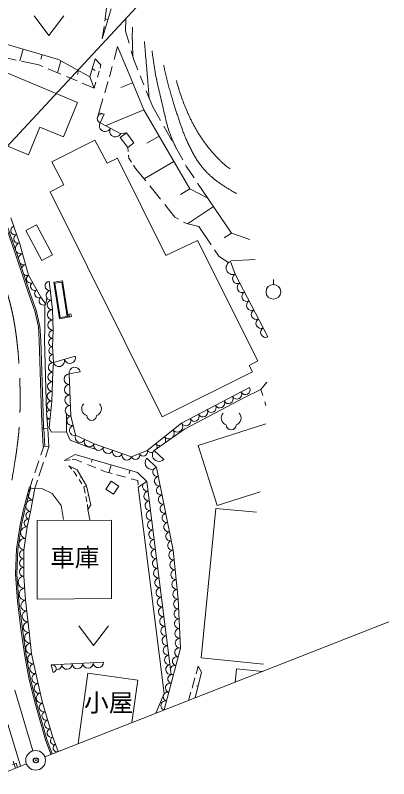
# Model space of a CAD drawing. Units: millimetres, scale not verified. Extents: x 40000 to 680000, y 20000 to 380000.
# Drawn here: x 422020 to 459996, y 237789 to 315458 of the extents above; entities that cross this region are included whole.
import ezdxf
from ezdxf.enums import TextEntityAlignment as Align

# ---------------------------------------------------------------- set-up
doc = ezdxf.new("R2010")
doc.units = ezdxf.units.MM
doc.header["$LTSCALE"] = 1000
doc.header["$PDMODE"] = 32
doc.header["$PDSIZE"] = 500
doc.linetypes.add('CHAIN', pattern=[18.5, 12, -1.5, 3.5, -1.5])
for name, color, linetype, lineweight in [('M-BGD', 7, 'Continuous', 13), ('M-BMK', 2, 'CHAIN', 13), ('M-BMK-SRVR', 3, 'Continuous', 13), ('M-STR-HTXT', 7, 'Continuous', 13), ('M-STR-STRC', 7, 'Continuous', 13)]:
    doc.layers.add(name, color=color, linetype=linetype, lineweight=lineweight)
doc.layers.add('M-OTRS', color=6, linetype='Continuous')
doc.styles.add('ＭＳ ゴシック', font='')
doc.styles.get('ＭＳ ゴシック').set_extended_font_data('MS Gothic')

msp = doc.modelspace()

# ---------------------------------------------------------------- linework, layer by layer
at = {"layer": 'M-BGD'}
for p, q in [((431769, 316117), (430868, 313074)), ((431308, 316183), (431119, 314846)), ((423941, 315387), (425441, 313387)), ((425441, 313387), (426941, 315387)), ((431156, 315108), (431445, 315023)), ((433244, 313829), (433258, 315089)), ((431043, 314311), (430868, 313074)), ((431190, 314160), (431138, 314175)), ((433596, 312614), (433244, 313829)), ((426420, 310955), (418977, 313114)), ((432414, 312273), (432063, 310960)), ((433597, 309450), (432414, 312273)), ((422838, 311994), (422497, 310820)), ((434083, 310936), (433818, 311848)), ((417861, 310971), (428358, 306595)), ((422114, 310902), (420936, 311154)), ((424429, 310406), (422643, 310788)), ((424759, 311437), (424627, 310981)), ((426312, 309613), (426662, 310820)), ((429612, 309182), (426420, 310955)), ((430139, 311034), (429612, 309182)), ((430139, 311034), (430736, 310404)), ((434083, 310936), (434487, 309924)), ((424429, 310406), (424838, 310234)), ((425360, 310014), (426653, 309470)), ((430140, 309839), (429852, 310028)), ((430736, 310404), (430636, 310068)), ((431875, 310257), (431589, 309191)), ((427242, 309222), (428304, 308775)), ((428457, 309823), (428331, 309433)), ((430035, 308046), (429612, 309182)), ((430553, 309787), (430370, 309175)), ((433597, 309450), (435089, 305823)), ((434731, 309313), (435109, 308366)), ((428836, 308551), (430035, 308046)), ((430215, 308651), (430035, 308046)), ((431448, 308663), (431112, 307551)), ((431457, 308696), (431448, 308663)), ((433948, 308597), (432747, 308103)), ((435340, 307786), (435968, 306212)), ((430935, 306966), (430501, 305528)), ((428358, 306595), (426910, 303082)), ((435968, 306212), (436797, 304744)), ((423351, 301271), (412913, 305575)), ((430440, 305227), (430501, 305528)), ((430501, 305528), (431061, 305394)), ((431061, 305394), (430636, 304501)), ((431061, 305394), (430672, 304567)), ((431250, 304244), (435089, 305823)), ((435089, 305823), (439786, 297797)), ((430636, 304501), (432748, 303407)), ((424506, 304072), (423351, 301271)), ((426910, 303082), (424506, 304072)), ((437113, 304184), (437931, 302734)), ((433320, 303495), (432681, 303013)), ((432681, 303013), (433451, 301994)), ((432748, 303407), (433320, 303495)), ((434089, 302477), (433320, 303495)), ((436641, 303172), (435385, 302437)), ((430114, 302746), (425725, 300558)), ((431351, 300404), (430114, 302746)), ((433451, 301994), (434089, 302477)), ((433492, 301610), (433451, 301994)), ((438343, 302004), (439049, 300752)), ((432420, 300931), (431351, 300404)), ((437344, 291020), (432420, 300931)), ((433567, 300929), (433533, 301237)), ((433833, 300527), (433567, 300929)), ((435125, 298809), (438156, 300583)), ((425725, 300558), (426955, 298193)), ((434258, 299886), (434040, 300214)), ((435280, 298616), (434258, 299886)), ((439342, 300232), (439409, 300114)), ((439409, 300114), (440208, 298926)), ((440567, 298391), (443992, 293297)), ((426955, 298193), (425582, 297501)), ((425582, 297501), (436972, 274592)), ((436784, 296748), (435694, 298102)), ((439786, 297797), (438835, 297240)), ((439786, 297797), (441612, 296838)), ((438244, 294934), (437214, 296213)), ((439529, 294238), (442167, 296012)), ((421561, 294840), (422453, 292301)), ((438623, 294720), (438244, 294934)), ((439432, 294261), (439141, 294426)), ((421102, 293887), (422045, 291171)), ((421240, 293947), (422187, 291220)), ((423077, 293552), (424177, 294145)), ((424177, 294145), (425820, 291099)), ((440701, 293958), (439432, 294261)), ((441933, 292120), (440701, 293958)), ((424720, 290505), (423077, 293552)), ((443992, 293297), (443259, 292805)), ((443992, 293297), (445861, 292641)), ((422453, 292301), (423373, 289005)), ((440555, 292553), (437344, 291020)), ((440555, 292553), (446696, 280291)), ((442724, 290941), (442292, 291584)), ((422045, 291171), (423420, 286988)), ((422187, 291220), (423562, 287037)), ((425820, 291099), (424720, 290505)), ((443655, 290318), (442724, 290941)), ((443943, 290472), (446425, 290607)), ((443655, 290318), (443908, 290406)), ((443908, 290406), (444383, 289125)), ((423373, 289005), (424614, 286767)), ((444383, 289125), (447712, 282749)), ((425471, 288409), (425805, 285514)), ((425940, 288296), (426830, 288434)), ((426513, 284592), (425940, 288296)), ((426054, 288212), (426746, 288320)), ((426597, 284706), (426054, 288212)), ((426746, 288320), (427288, 284813)), ((426830, 288434), (427403, 284730)), ((448272, 288065), (448272, 288565)), ((423420, 286988), (423994, 285400)), ((423562, 287037), (424138, 285443)), ((424614, 286767), (425117, 286059)), ((425117, 286059), (425216, 286721)), ((425030, 286012), (425035, 283611)), ((423994, 285400), (424373, 283757)), ((424138, 285443), (424522, 283779)), ((425805, 285514), (425864, 283405)), ((427483, 285049), (427679, 285088)), ((427541, 284759), (427483, 285049)), ((427679, 285088), (427737, 284799)), ((427403, 284730), (426513, 284592)), ((427288, 284813), (426597, 284706)), ((427737, 284799), (427541, 284759)), ((424373, 283757), (424461, 282403)), ((424522, 283779), (424610, 282411)), ((425035, 283611), (425007, 282448)), ((425864, 283405), (425817, 281746)), ((424461, 282403), (424697, 274923)), ((424610, 282411), (424847, 274928)), ((425007, 282448), (425200, 275061)), ((425817, 281746), (425898, 280141)), ((425898, 280141), (428127, 280775)), ((425898, 280141), (425852, 279218)), ((446696, 280291), (445802, 279843)), ((445802, 279843), (446130, 279190)), ((446130, 279190), (445802, 279843)), ((425852, 279218), (425730, 276204)), ((428634, 279179), (427493, 278969)), ((427493, 278969), (427657, 274706)), ((436972, 274592), (446130, 279190)), ((447606, 278134), (447004, 277390)), ((438940, 273955), (445852, 277575)), ((447004, 277390), (445316, 276578)), ((447004, 277390), (447196, 276773)), ((445316, 276578), (439236, 273341)), ((425730, 276204), (425470, 273478)), ((447395, 276135), (447510, 275767)), ((425202, 274984), (425323, 273480)), ((424697, 274923), (424739, 273398)), ((424847, 274928), (424889, 273403)), ((427218, 273077), (427218, 274908)), ((427657, 274706), (428150, 272729)), ((424739, 273398), (425327, 273415)), ((424739, 273398), (424844, 271615)), ((424927, 273404), (425018, 271596)), ((425327, 273415), (425419, 271583)), ((425712, 273048), (425470, 273478)), ((435437, 271195), (438940, 273955)), ((440607, 271694), (447509, 273883)), ((427218, 273077), (425712, 273048)), ((427595, 272245), (427218, 273077)), ((428150, 272729), (430026, 271866)), ((439236, 273341), (436144, 271197)), ((429460, 271503), (427595, 272245)), ((430026, 271866), (433846, 270546)), ((424926, 271606), (424615, 270693)), ((424844, 271615), (425420, 271554)), ((425441, 271567), (425077, 270500)), ((429460, 271503), (430186, 271308)), ((433846, 270546), (435437, 271195)), ((436144, 271197), (437110, 270271)), ((427004, 270149), (428111, 270768)), ((427789, 270273), (428028, 270311)), ((428028, 270311), (428778, 270002)), ((428111, 270768), (431391, 269810)), ((435407, 270398), (436373, 269461)), ((424425, 270136), (424002, 268894)), ((424906, 269999), (424425, 268586)), ((427004, 270149), (427598, 270243)), ((427462, 269631), (428309, 269208)), ((427462, 269631), (427776, 269269)), ((429378, 269755), (430225, 269407)), ((429837, 270264), (429763, 270009)), ((431391, 269810), (434434, 268929)), ((431529, 268917), (431757, 269704)), ((427929, 269092), (428051, 268951)), ((428051, 268951), (428291, 268569)), ((428309, 269208), (429249, 267583)), ((430723, 269202), (431199, 269006)), ((431199, 269006), (431858, 268827)), ((433678, 269148), (433590, 268842)), ((434434, 268929), (435404, 268023)), ((438081, 261054), (436373, 269461)), ((423813, 268342), (423525, 267498)), ((424283, 268171), (423999, 267337)), ((428503, 268232), (428775, 267799)), ((428743, 268459), (428645, 268421)), ((431214, 267239), (431759, 268074)), ((431759, 268074), (432542, 267563)), ((432318, 268702), (433242, 268451)), ((433808, 268298), (434482, 268115)), ((434482, 268115), (434511, 267678)), ((435404, 268023), (434526, 267449)), ((435404, 268023), (437874, 248408)), ((423457, 267473), (422861, 265189)), ((423602, 267435), (423007, 265154)), ((423457, 267473), (423602, 267435)), ((423999, 267337), (423584, 264951)), ((423999, 267337), (424789, 267287)), ((424789, 267287), (425781, 266795)), ((428978, 267478), (429249, 267583)), ((428979, 267475), (429117, 266835)), ((429249, 267583), (429704, 265656)), ((431997, 266728), (431214, 267239)), ((432542, 267563), (431997, 266728)), ((434526, 267449), (434542, 267193)), ((434542, 267193), (437146, 246449)), ((425781, 266795), (426697, 265581)), ((429187, 266507), (429304, 265964)), ((429481, 266600), (429397, 266568)), ((429363, 265689), (429400, 265179)), ((429704, 265656), (429400, 265179)), ((422861, 265189), (422513, 263633)), ((423007, 265154), (422660, 263605)), ((423584, 264951), (423234, 263401)), ((426697, 265581), (426933, 264150)), ((429400, 265179), (429613, 264124)), ((441830, 259369), (442413, 265295)), ((442413, 265295), (446557, 264895)), ((424245, 264070), (431819, 264110)), ((431818, 256112), (431819, 264110)), ((422513, 263633), (422140, 261134)), ((422660, 263605), (422290, 261120)), ((423234, 263401), (422902, 261052)), ((424245, 256073), (424245, 264070)), ((422140, 261134), (422028, 258591)), ((422290, 261120), (422179, 258594)), ((422902, 261052), (422874, 258406)), ((438601, 256056), (438081, 261054)), ((440917, 250096), (441830, 259369)), ((422028, 258591), (422239, 255844)), ((422179, 258594), (422388, 255859)), ((422874, 258406), (423075, 255943)), ((422239, 255844), (422635, 252750)), ((422388, 255859), (422784, 252770)), ((423075, 255943), (423432, 252742)), ((424245, 256073), (431818, 256112)), ((438813, 251084), (438601, 256056)), ((428488, 253356), (429988, 251356)), ((429988, 251356), (431488, 253356)), ((422635, 252750), (422993, 250300)), ((422784, 252770), (423141, 250325)), ((423432, 252742), (423684, 250496)), ((437176, 244792), (438813, 251084)), ((422993, 250300), (423434, 247888)), ((423141, 250325), (423580, 247919)), ((423684, 250496), (424206, 248069)), ((447264, 249437), (440917, 250096)), ((425686, 249369), (430998, 249646)), ((425864, 248592), (425686, 249369)), ((440960, 248632), (440301, 246017)), ((440628, 249231), (440406, 248446)), ((440628, 249231), (440960, 248632)), ((423434, 247888), (424075, 245340)), ((423580, 247919), (424220, 245379)), ((424206, 248069), (424780, 245497)), ((429414, 248538), (428408, 241356)), ((434475, 247829), (429414, 248538)), ((433868, 243496), (434475, 247829)), ((440292, 248044), (440000, 247011)), ((440604, 247221), (440444, 247256)), ((436325, 244459), (437146, 246449)), ((439883, 246599), (439646, 245760)), ((424780, 245497), (425844, 242016)), ((424075, 245340), (425103, 241731)), ((424220, 245379), (425245, 241777)), ((422270, 239997), (421266, 243337)), ((425103, 241731), (425639, 240271)), ((425245, 241777), (425778, 240325)), ((425844, 242016), (426380, 240561)), ((422114, 239373), (421730, 239191)), ((421822, 239568), (422032, 238857)), ((422114, 239373), (422248, 238942)), ((422566, 239067), (422270, 239997))]:
    msp.add_line(p, q, dxfattribs=at)
for points in [[(440607, 271694), (442547, 265577), (446916, 266963)], [(447186, 248702), (444503, 248972), (444364, 247594)]]:
    msp.add_lwpolyline(points, dxfattribs=at)
msp.add_circle((448267, 287319), 750, dxfattribs=at)
for centre, radius, start, end in [((430848, 304948), 494, 64.54547, 244.54547), ((431164, 304228), 595, 152.60797, 332.60797), ((432220, 303680), 595, 152.60797, 332.60797), ((422007, 293571), 448, 109.34364, 289.34364), ((422304, 292724), 448, 109.34364, 289.34364), ((422606, 291752), 570, 105.60824, 285.60824), ((422913, 290653), 570, 105.60824, 165.27375), ((422913, 290653), 570, 230.45864, 285.60824), ((423220, 289555), 570, 105.60824, 156.01774), ((444145, 289766), 683, 110.36246, 290.36246), ((423220, 289555), 570, 237.1606, 285.60824), ((423580, 288632), 427, 119.00736, 299.00736), ((444621, 288670), 514, 117.57288, 297.57288), ((423994, 287886), 427, 119.00736, 299.00736), ((425527, 287926), 486, 96.57202, 276.57202), ((445096, 287759), 514, 117.57288, 297.57288), ((424408, 287140), 427, 119.00736, 299.00736), ((425638, 286961), 486, 96.57202, 276.57202), ((424866, 286413), 434, 125.37013, 305.37013), ((445572, 286848), 514, 117.57288, 297.57288), ((425749, 285996), 486, 96.57202, 276.57202), ((446048, 285937), 514, 117.57288, 297.57288), ((425820, 284987), 528, 91.59572, 271.59572), ((446523, 285026), 514, 117.57288, 297.57288), ((425849, 283932), 528, 91.59572, 271.59572), ((446999, 284115), 514, 117.57288, 297.57288), ((447474, 283205), 514, 117.57288, 297.57288), ((425852, 282990), 415, 88.37835, 268.37835), ((425828, 282160), 415, 88.37835, 268.37835), ((425837, 281345), 402, 92.90882, 272.90882), ((425878, 280542), 402, 92.90882, 272.90882), ((426455, 280300), 579, 195.87213, 15.87213), ((427570, 280616), 579, 195.87213, 15.87213), ((425877, 279649), 493, 87.55353, 267.55353), ((428064, 279074), 580, 10.42414, 190.42414), ((425835, 278665), 493, 87.55353, 267.55353), ((427514, 278436), 533, 92.2043, 272.2043), ((425793, 277680), 493, 87.55353, 267.55353), ((427555, 277370), 533, 92.2043, 272.2043), ((445420, 277348), 488, 207.64149, 27.64149), ((425751, 276696), 493, 87.55353, 267.55353), ((427596, 276305), 533, 92.2043, 272.2043), ((443692, 276444), 488, 207.64149, 27.64149), ((444556, 276896), 488, 207.64149, 27.64149), ((425687, 275749), 456, 84.55164, 264.55164), ((427637, 275239), 533, 92.2043, 272.2043), ((429502, 275434), 727, 135.79576, 252.2769), ((430059, 275434), 727, 287.7231, 44.20424), ((441964, 275539), 488, 207.64149, 27.64149), ((442828, 275991), 488, 207.64149, 27.64149), ((425600, 274841), 456, 84.55164, 147.76412), ((441100, 275086), 488, 207.64149, 27.64149), ((443693, 274480), 727, 135.79576, 252.2769), ((444250, 274480), 727, 287.7231, 44.20424), ((425600, 274841), 456, 218.38274, 264.55164), ((425513, 273932), 456, 84.55164, 124.11506), ((427780, 274212), 509, 104.0001, 284.0001), ((429780, 274741), 500, 180.00008, 359.99992), ((439372, 274181), 488, 207.64149, 27.64149), ((440236, 274634), 488, 207.64149, 27.64149), ((428027, 273223), 509, 104.0001, 284.0001), ((438502, 273610), 558, 218.23293, 38.23293), ((443972, 273787), 500, 180.00008, 359.99992), ((428619, 272513), 516, 155.29454, 335.29454), ((437626, 272920), 558, 218.23293, 38.23293), ((429557, 272082), 516, 155.29454, 335.29454), ((430503, 271701), 505, 160.93302, 340.93302), ((435875, 271540), 558, 348.69252, 38.23293), ((436751, 272230), 558, 218.23293, 266.92277), ((436751, 272230), 558, 341.63196, 38.23293), ((431458, 271371), 505, 160.93302, 340.93302), ((432413, 271041), 505, 160.93302, 340.93302), ((435039, 271033), 430, 202.19673, 22.19673), ((435875, 271540), 558, 218.23293, 280.55693), ((436627, 270734), 669, 136.23417, 316.23417), ((433368, 270711), 505, 160.93302, 340.93302), ((434243, 270708), 430, 202.19673, 22.19673), ((435890, 269930), 673, 135.84889, 315.84889), ((436468, 268994), 477, 101.48238, 281.48238), ((436658, 268060), 477, 101.48238, 281.48238), ((423895, 266740), 605, 80.1382, 260.1382), ((435466, 267532), 494, 149.1629, 277.1766), ((436848, 267125), 477, 101.48238, 281.48238), ((435589, 266552), 494, 97.1766, 277.1766), ((437037, 266191), 477, 101.48238, 281.48238), ((423688, 265547), 605, 80.1382, 260.1382), ((435713, 265571), 494, 97.1766, 277.1766), ((437227, 265257), 477, 101.48238, 281.48238), ((423497, 264563), 397, 77.28622, 257.28622), ((435836, 264590), 494, 97.1766, 277.1766), ((423322, 263788), 397, 77.28622, 257.28622), ((435960, 263609), 494, 97.1766, 277.1766), ((437417, 264323), 477, 101.48238, 281.48238), ((423151, 262814), 593, 81.9387, 261.9387), ((437607, 263389), 477, 101.48238, 281.48238), ((436083, 262629), 494, 97.1766, 277.1766), ((437796, 262455), 477, 101.48238, 281.48238), ((422985, 261639), 593, 81.9387, 261.9387), ((436207, 261648), 494, 97.1766, 277.1766), ((437986, 261521), 477, 101.48238, 281.48238), ((422897, 260611), 441, 89.40952, 269.40952), ((436330, 260667), 494, 97.1766, 277.1766), ((438133, 260554), 502, 95.94052, 275.94052), ((422888, 259729), 441, 89.40952, 269.40952), ((436454, 259687), 494, 97.1766, 277.1766), ((438237, 259554), 502, 95.94052, 275.94052), ((422879, 258847), 441, 89.40952, 269.40952), ((436577, 258706), 494, 97.1766, 277.1766), ((438341, 258555), 502, 95.94052, 275.94052), ((422924, 257790), 618, 94.64896, 274.64896), ((436701, 257725), 494, 97.1766, 277.1766), ((438445, 257555), 502, 95.94052, 275.94052), ((423024, 256559), 618, 94.64896, 274.64896), ((436824, 256744), 494, 97.1766, 277.1766), ((438549, 256556), 502, 95.94052, 275.94052), ((423135, 255399), 548, 96.38054, 276.38054), ((436948, 255764), 494, 97.1766, 277.1766), ((438622, 255559), 498, 92.44589, 272.44589), ((423257, 254309), 548, 96.38054, 276.38054), ((437071, 254783), 494, 97.1766, 277.1766), ((438665, 254565), 498, 92.44589, 272.44589), ((437195, 253802), 494, 97.1766, 277.1766), ((438707, 253570), 498, 92.44589, 272.44589), ((423379, 253220), 548, 96.38054, 276.38054), ((437318, 252821), 494, 97.1766, 277.1766), ((423501, 252130), 548, 96.38054, 276.38054), ((438750, 252576), 498, 92.44589, 272.44589), ((437442, 251841), 494, 97.1766, 277.1766), ((438792, 251581), 498, 92.44589, 272.44589), ((423623, 251041), 548, 96.38054, 276.38054), ((437565, 250860), 494, 97.1766, 277.1766), ((438696, 250635), 464, 75.41453, 255.41453), ((423793, 249996), 512, 102.37029, 282.37029), ((437689, 249879), 494, 97.1766, 277.1766), ((438462, 249736), 464, 75.41453, 255.41453), ((424013, 248997), 512, 102.37029, 282.37029), ((425775, 248981), 399, 282.87855, 102.87855), ((426217, 249397), 532, 264.20701, 2.98455), ((427279, 249452), 532, 182.98455, 2.98455), ((428342, 249508), 532, 182.98455, 2.98455), ((429404, 249563), 532, 182.98455, 2.98455), ((430466, 249619), 532, 182.98455, 2.98455), ((437812, 248898), 494, 97.1766, 277.1766), ((438229, 248837), 464, 75.41453, 149.23662), ((424232, 247997), 512, 102.37029, 282.37029), ((437995, 247938), 464, 75.41453, 255.41453), ((424451, 246997), 512, 102.37029, 282.37029), ((437761, 247039), 464, 75.41453, 255.41453), ((424670, 245997), 512, 102.37029, 282.37029), ((437527, 246141), 464, 75.41453, 255.41453), ((424913, 245062), 455, 106.99135, 286.99135), ((437293, 245242), 464, 75.41453, 255.41453), ((425179, 244192), 455, 106.99135, 286.99135), ((425445, 243321), 455, 106.99135, 286.99135), ((425711, 242451), 455, 106.99135, 286.99135), ((425978, 241652), 388, 110.23703, 290.23703), ((426246, 240925), 388, 110.23703, 290.23703)]:
    msp.add_arc(centre, radius, start, end, dxfattribs=at)
for points, knots in [([(433981, 311288), (433968, 311626), (433955, 311964), (433942, 312302), (433930, 312640), (433918, 312978), (433918, 313317), (433918, 313631), (433929, 313946), (433939, 314260)], [0, 0, 0, 0, 1, 1, 1, 2, 2, 2, 3, 3, 3, 3]), ([(435156, 312779), (435170, 312632), (435184, 312486), (435196, 312339), (435213, 312140), (435226, 311941), (435242, 311741), (435257, 311542), (435274, 311342), (435291, 311143), (435308, 310943), (435325, 310744), (435343, 310544), (435360, 310345), (435377, 310145), (435395, 309946), (435412, 309747), (435429, 309547), (435446, 309348), (435463, 309148), (435479, 308949), (435495, 308749), (435511, 308550), (435526, 308350), (435541, 308151), (435557, 307951), (435572, 307752), (435587, 307552), (435602, 307352), (435616, 307153), (435631, 306953)], [0, 0, 0, 0, 1, 1, 1, 2, 2, 2, 3, 3, 3, 4, 4, 4, 5, 5, 5, 6, 6, 6, 7, 7, 7, 8, 8, 8, 9, 9, 9, 10, 10, 10, 10]), ([(435925, 311843), (435952, 311642), (435979, 311441), (436005, 311240), (436045, 310939), (436085, 310639), (436129, 310339), (436174, 310040), (436225, 309741), (436280, 309443), (436334, 309153), (436393, 308864), (436456, 308576), (436519, 308288), (436585, 308000), (436652, 307713), (436720, 307425), (436789, 307138), (436858, 306850), (436927, 306562), (436996, 306274), (437063, 305986), (437113, 305767), (437163, 305548), (437213, 305329), (437263, 305110), (437315, 304892), (437369, 304674), (437424, 304457), (437482, 304240), (437545, 304026), (437609, 303811), (437678, 303599), (437755, 303389), (437800, 303264), (437849, 303140), (437899, 303016), (437950, 302893), (438002, 302770), (438056, 302648), (438110, 302526), (438165, 302404), (438221, 302283), (438277, 302162), (438334, 302040), (438390, 301919)], [0, 0, 0, 0, 1, 1, 1, 2, 2, 2, 3, 3, 3, 4, 4, 4, 5, 5, 5, 6, 6, 6, 7, 7, 7, 8, 8, 8, 9, 9, 9, 10, 10, 10, 11, 11, 11, 12, 12, 12, 13, 13, 13, 14, 14, 14, 15, 15, 15, 15]), ([(444562, 297322), (444424, 297385), (444286, 297448), (444153, 297521), (444056, 297575), (443962, 297634), (443867, 297692), (443773, 297750), (443678, 297808), (443583, 297866), (443489, 297924), (443395, 297984), (443302, 298044), (443208, 298104), (443116, 298165), (443024, 298227), (442933, 298288), (442842, 298351), (442752, 298415), (442663, 298479), (442574, 298544), (442486, 298610), (442399, 298677), (442312, 298745), (442227, 298814), (442141, 298884), (442057, 298954), (441974, 299027), (441892, 299099), (441811, 299172), (441732, 299247), (441652, 299322), (441575, 299399), (441498, 299477), (441422, 299556), (441347, 299635), (441275, 299717), (441202, 299798), (441130, 299881), (441061, 299965), (440964, 300082), (440871, 300202), (440782, 300325), (440692, 300447), (440605, 300572), (440522, 300699), (440438, 300826), (440358, 300955), (440280, 301085), (440202, 301216), (440127, 301348), (440054, 301481), (439980, 301616), (439909, 301751), (439840, 301888), (439771, 302025), (439705, 302163), (439640, 302301), (439576, 302440), (439513, 302580), (439452, 302720), (439392, 302861), (439333, 303002), (439276, 303144), (439218, 303287), (439162, 303431), (439108, 303575), (439053, 303720), (439000, 303865), (438948, 304010), (438896, 304155), (438845, 304301), (438795, 304447), (438744, 304593), (438695, 304740), (438646, 304886), (438597, 305032), (438549, 305178), (438501, 305324), (438453, 305470), (438406, 305616), (438359, 305762), (438312, 305909), (438266, 306055), (438220, 306202), (438174, 306349), (438128, 306495), (438083, 306642), (438028, 306824), (437973, 307005), (437919, 307187), (437865, 307369), (437812, 307552), (437760, 307734), (437708, 307917), (437657, 308100), (437607, 308283), (437558, 308466), (437510, 308650), (437463, 308834), (437417, 309018), (437373, 309203), (437328, 309388), (437284, 309573), (437240, 309758), (437202, 309944), (437172, 310093), (437145, 310241), (437119, 310390)], [0, 0, 0, 0, 1, 1, 1, 2, 2, 2, 3, 3, 3, 4, 4, 4, 5, 5, 5, 6, 6, 6, 7, 7, 7, 8, 8, 8, 9, 9, 9, 10, 10, 10, 11, 11, 11, 12, 12, 12, 13, 13, 13, 14, 14, 14, 15, 15, 15, 16, 16, 16, 17, 17, 17, 18, 18, 18, 19, 19, 19, 20, 20, 20, 21, 21, 21, 22, 22, 22, 23, 23, 23, 24, 24, 24, 25, 25, 25, 26, 26, 26, 27, 27, 27, 28, 28, 28, 29, 29, 29, 30, 30, 30, 31, 31, 31, 32, 32, 32, 33, 33, 33, 34, 34, 34, 35, 35, 35, 36, 36, 36, 36]), ([(443866, 299834), (443734, 299920), (443603, 300006), (443480, 300103), (443373, 300189), (443272, 300284), (443172, 300378), (443071, 300472), (442971, 300566), (442872, 300661), (442784, 300746), (442699, 300832), (442614, 300919), (442529, 301007), (442445, 301095), (442363, 301184), (442280, 301274), (442199, 301364), (442119, 301456), (442038, 301547), (441959, 301640), (441882, 301733), (441803, 301827), (441726, 301922), (441651, 302018), (441575, 302114), (441500, 302211), (441427, 302309), (441353, 302406), (441281, 302505), (441210, 302604), (441138, 302704), (441069, 302804), (441000, 302905), (440931, 303006), (440863, 303108), (440797, 303211), (440730, 303314), (440665, 303417), (440601, 303522), (440537, 303626), (440474, 303731), (440413, 303837), (440351, 303942), (440291, 304049), (440232, 304156), (440173, 304263), (440115, 304370), (440059, 304478), (440003, 304586), (439947, 304694), (439893, 304804), (439839, 304913), (439786, 305023), (439735, 305133), (439683, 305243), (439632, 305354), (439583, 305465), (439492, 305669), (439404, 305874), (439320, 306081), (439236, 306287), (439155, 306495), (439077, 306704), (438999, 306914), (438924, 307124), (438852, 307335), (438779, 307546), (438708, 307758), (438643, 307971), (438556, 308257), (438477, 308545), (438399, 308833)], [0, 0, 0, 0, 1, 1, 1, 2, 2, 2, 3, 3, 3, 4, 4, 4, 5, 5, 5, 6, 6, 6, 7, 7, 7, 8, 8, 8, 9, 9, 9, 10, 10, 10, 11, 11, 11, 12, 12, 12, 13, 13, 13, 14, 14, 14, 15, 15, 15, 16, 16, 16, 17, 17, 17, 18, 18, 18, 19, 19, 19, 20, 20, 20, 21, 21, 21, 22, 22, 22, 23, 23, 23, 24, 24, 24, 24])]:
    msp.add_open_spline(points, degree=3, knots=knots, dxfattribs=at)
at = {"layer": 'M-BMK'}
msp.add_line((423806, 240623), (421978, 246806), dxfattribs=at)
msp.add_open_spline([(419486, 291596), (420133, 290091), (420781, 288586), (421251, 287027), (421994, 284557), (422290, 281953), (422431, 279354), (422550, 277181), (422561, 275011), (422356, 272860), (422206, 271293), (421941, 269735), (421676, 268177)], degree=3, knots=[0, 0, 0, 0, 1, 1, 1, 2, 2, 2, 3, 3, 3, 4, 4, 4, 4], dxfattribs=at)
at = {"layer": 'M-BMK-SRVR'}
for p, q in [((459996, 253736), (425021, 240029)), ((423159, 239299), (412813, 235244))]:
    msp.add_line(p, q, dxfattribs=at)
msp.add_circle((424090, 239664), 1000, dxfattribs=at)
at = {"layer": 'M-OTRS'}
msp.add_point((424110, 239663), dxfattribs=at)
at = {"layer": 'M-STR-STRC'}
msp.add_line((417562, 298203), (436280, 318381), dxfattribs=at)

# ---------------------------------------------------------------- texts
at = {"layer": 'M-STR-HTXT', "style": 'ＭＳ ゴシック'}
for s, p in [('車庫', (425574, 258833)), ('小屋', (429019, 244068))]:
    msp.add_text(s, height=1833, dxfattribs=at).set_placement(p, align=Align.BOTTOM_LEFT)

doc.saveas('drawing.dxf')
